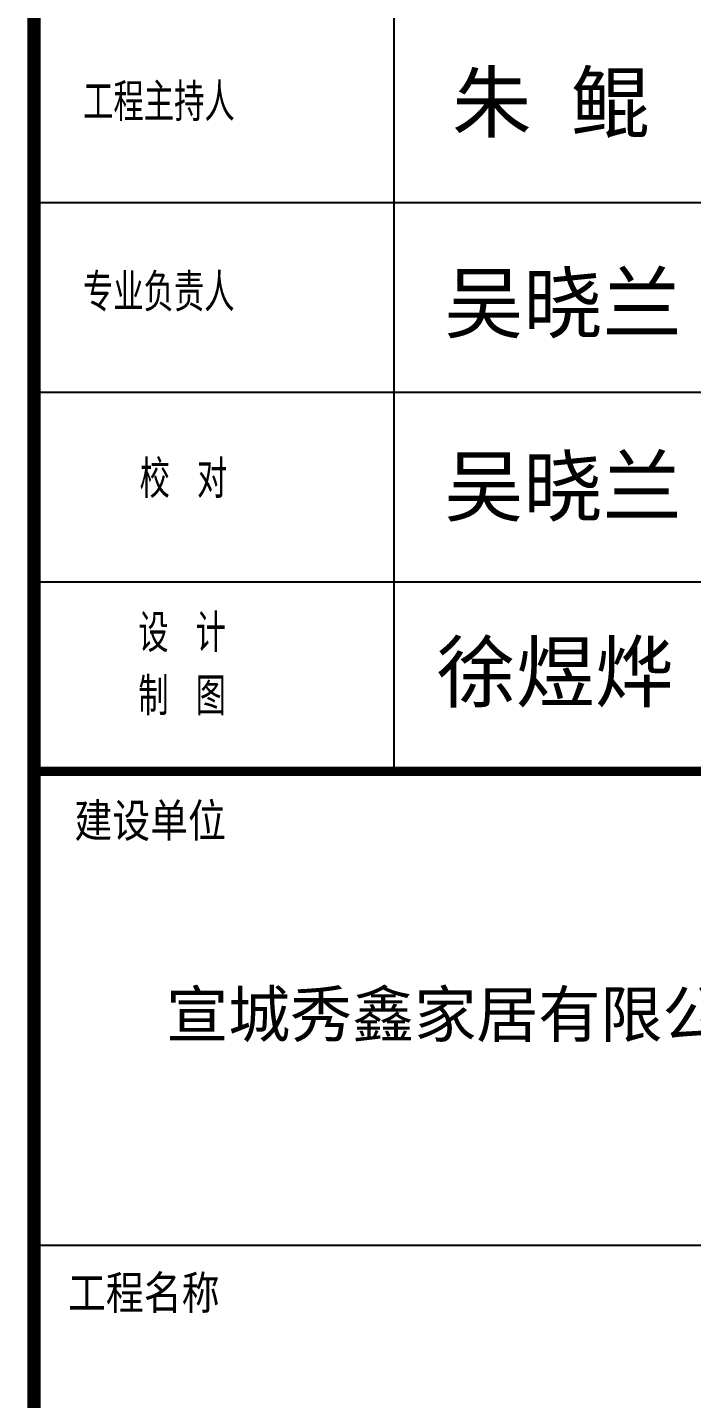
# Model space of a CAD drawing. Extents: x 1728470 to 1835391, y -157368 to 197905.
# Drawn here: x 1810186 to 1814042, y -141618 to -133661 of the extents above; entities that cross this region are included whole.
import ezdxf

# ---------------------------------------------------------------- set-up
doc = ezdxf.new("R2010")
doc.units = 0
doc.header["$LTSCALE"] = 1000
doc.header["$MEASUREMENT"] = 0
for name, color, linetype in [('1', 7, 'CONTINUOUS'), ('PP-PM-TK', 7, 'CONTINUOUS'), ('PUB_TEXT', 7, 'CONTINUOUS'), ('PUB_TITLE', 4, 'CONTINUOUS'), ('签名', 255, 'CONTINUOUS')]:
    doc.layers.add(name, color=color, linetype=linetype)
doc.styles.add('-黑体', font='simhei.ttf', dxfattribs={"width": 0.8})
doc.styles.add('TQ', font='txt.shx', dxfattribs={"width": 0.8, "bigfont": 'hztxt.shx'})

msp = doc.modelspace()

# ---------------------------------------------------------------- linework, layer by layer
at = {"layer": '1'}
msp.add_line((1810224.8, -140727.8), (1816274.8, -140727.8), dxfattribs=at)
at = {"layer": 'PP-PM-TK', "color": 4}
for points, const_width in [([(1810224.8, -95868.2), (1810224.8, -155868.2)], 77), ([(1810224.8, -137977.8), (1816274.8, -137977.8)], 22)]:
    msp.add_lwpolyline(points, dxfattribs=dict(at, const_width=const_width))
at = {"layer": 'PUB_TITLE', "color": 4}
for p, q in [((1812314.8, -137977.8), (1812314.8, -130277.8)), ((1810224.8, -134677.8), (1816274.8, -134677.8)), ((1810224.8, -135777.8), (1816274.8, -135777.8)), ((1810224.8, -136877.8), (1816274.8, -136877.8)), ((1810224.8, -137977.8), (1816274.8, -137977.8))]:
    msp.add_line(p, q, dxfattribs=at)
at = {"layer": 'PUB_TITLE', "color": 4, "const_width": 55}
msp.add_lwpolyline([(1810224.8, -137977.8), (1816274.8, -137977.8)], dxfattribs=at)

# ---------------------------------------------------------------- texts
at = {"layer": 'PUB_TEXT', "color": 2, "style": 'TQ'}
for s, p in [('建设单位', (1810458.9, -138381.8)), ('工程名称', (1810422, -141121.9))]:
    msp.add_text(s, height=220, dxfattribs=at).set_placement(p)
at = {"layer": 'PUB_TEXT', "color": 2, "char_height": 220, "width": 1847.813, "attachment_point": 1, "style": 'TQ'}
for s, insert in [('工程主持人', (1810509.8, -133985.2)), ('专业负责人', (1810508.7, -135089.6)), ('校 对', (1810837.6, -136172.3)), ('设 计 \\P制 图', (1810830.2, -137066.4))]:
    msp.add_mtext(s, dxfattribs=dict(at, insert=insert))
at = {"layer": 'PUB_TITLE', "color": 255, "style": '-黑体'}
msp.add_text('宣城秀鑫家居有限公司', height=264, dxfattribs=at).set_placement((1810991.5, -139520))
at = {"layer": '签名', "linetype": 'CONTINUOUS', "style": '-黑体'}
for s, p in [('朱 鲲', (1812651.6, -134264.7)), ('吴晓兰', (1812606.9, -135428.6)), ('吴晓兰', (1812606.9, -136492.4)), ('徐煜烨', (1812562, -137570.1))]:
    msp.add_text(s, height=336.6, dxfattribs=at).set_placement(p)

doc.saveas('drawing.dxf')
